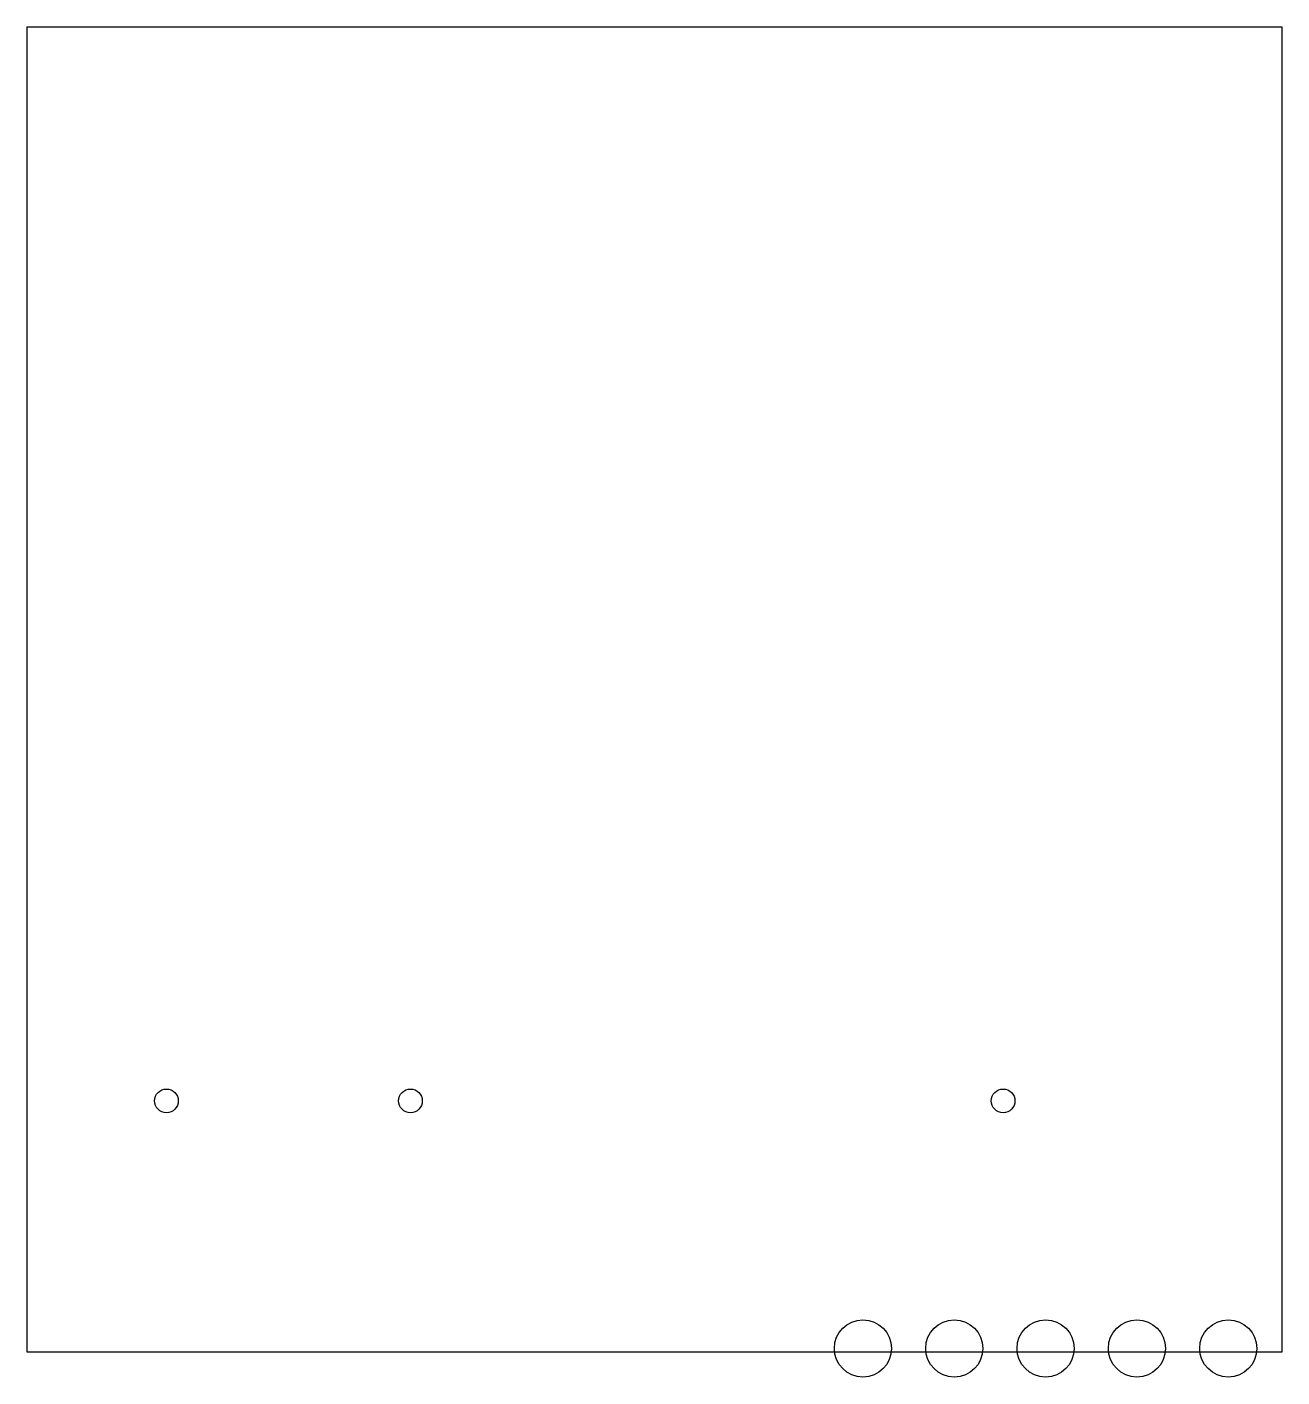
# Model space of a CAD drawing. Header units: millimetres. Extents: x 0 to 180, y -4 to 190.
import ezdxf

# ---------------------------------------------------------------- set-up
doc = ezdxf.new("R2010")
doc.units = ezdxf.units.MM

msp = doc.modelspace()

# ---------------------------------------------------------------- linework, layer by layer
at = {"layer": 'Edge.Cuts'}
msp.add_lwpolyline([(0, 0), (180, 0), (180, 190), (0, 190)], close=True, dxfattribs=at)
for centre, radius in [((20, 36), 1.7), ((55, 36), 1.7), ((140, 36), 1.7), ((119.9, 0.5), 4.1), ((133, 0.5), 4.1), ((146.1, 0.5), 4.1), ((159.2, 0.5), 4.1), ((172.3, 0.5), 4.1)]:
    msp.add_circle(centre, radius, dxfattribs=at)

doc.saveas('drawing.dxf')
